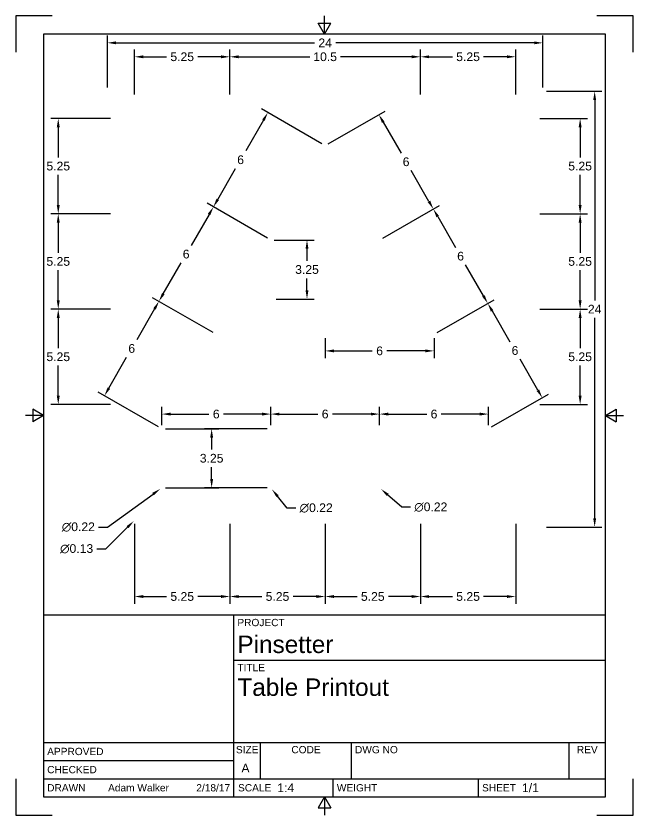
# Paper-space layout 'Sheet1' of a CAD drawing. Header units: inches. Extents: x 0 to 8.5, y 0 to 11.
import ezdxf
from ezdxf.enums import TextEntityAlignment as Align

# ---------------------------------------------------------------- set-up
doc = ezdxf.new("R2010")
doc.units = ezdxf.units.IN
doc.header["$MEASUREMENT"] = 0
doc.layers.add('Border', color=7, linetype='Continuous')
doc.layers.add('Titleblock', color=7, linetype='Continuous')
doc.layers.add('Dimensions', color=7, linetype='Continuous', lineweight=25)
doc.styles.add('FusionTitle', font='Arial Unicode.ttf')
doc.styles.get("Standard").update_dxf_attribs({"font": 'Arial.ttf'})
doc.dimstyles.get("Standard").update_dxf_attribs({"dimtxt": 0.12, "dimasz": 0.12, "dimexe": 0.1, "dimexo": 0.05, "dimgap": 0.06, "dimtad": 0, "dimtih": 1, "dimtoh": 1, "dimdsep": 46, "dimtxsty": 'Standard', "dimcen": 0, "dimclrd": 256, "dimclre": 256, "dimclrt": 256, "dimazin": 3, "dimtp": 0.01, "dimtm": 0.01000000001, "dimtfac": 1, "dimtofl": 0, "dimtmove": 0, "dimatfit": 3, "dimfxl": 1, "dimtolj": 1, "dimarcsym": 1})

# ---------------------------------------------------------------- blocks, each defined once
blk = doc.blocks.new('ANSI_A(V)_SHEET')
at = {"layer": 'Border'}
for p, q in [((0.5, 11), (0, 11)), ((0, 11), (0, 10.5)), ((4.25, 10.75), (4.25, 11)), ((8.5, 11), (8, 11)), ((8.5, 10.5), (8.5, 11)), ((4.163397459621557, 10.9), (4.336602540378443, 10.9)), ((4.25, 10.75), (4.163397459621557, 10.9)), ((4.25, 10.75), (4.336602540378443, 10.9)), ((8.120000000000001, 10.75), (0.3800000000000026, 10.75)), ((0.3800000000000026, 10.75), (0.379999999999999, 0.25)), ((8.120000000000001, 0.25), (8.120000000000001, 10.75)), ((0.3800000000000026, 5.5), (0.1300000000000026, 5.5)), ((0.2300000000000004, 5.586602540378443), (0.2300000000000004, 5.413397459621557)), ((0.3800000000000026, 5.5), (0.2300000000000004, 5.586602540378443)), ((0.3800000000000026, 5.5), (0.2300000000000004, 5.413397459621557)), ((8.119999999999997, 5.5), (8.27, 5.586602540378443)), ((8.119999999999997, 5.5), (8.369999999999997, 5.5)), ((8.119999999999997, 5.5), (8.27, 5.413397459621557)), ((8.27, 5.586602540378443), (8.27, 5.413397459621557)), ((0, 0.5), (0, 0)), ((8.5, 0), (8.5, 0.5)), ((0.379999999999999, 0.25), (8.120000000000001, 0.25)), ((4.249999999999996, 0.25), (4.163397459621553, 0.09999999999999432)), ((4.249999999999996, 0.25), (4.249999999999996, 0)), ((4.249999999999996, 0.25), (4.33660254037844, 0.09999999999999432)), ((0, 0), (0.5, 0)), ((4.163397459621553, 0.09999999999999432), (4.33660254037844, 0.09999999999999432)), ((8, 0), (8.5, 0))]:
    blk.add_line(p, q, dxfattribs=at)
blk = doc.blocks.new('ANSI_TITLEBLOCK')
at = {"layer": 'Titleblock'}
for p, q in [((0, 2.5), (-7.740000000000002, 2.5)), ((-7.740000000000002, 2.5), (-7.740000000000002, 0)), ((-5.120000000000001, 0), (-5.120000000000001, 2.5)), ((0, 0), (0, 2.5)), ((-5.120000000000001, 1.88), (0, 1.88)), ((-7.740000000000002, 0.7500000000000001), (0, 0.7500000000000001)), ((-4.750000000000002, 0.25), (-4.75, 0.7500000000000001)), ((-3.5, 0.25), (-3.499999999999998, 0.7500000000000001)), ((-0.5, 0.25), (-0.4999999999999991, 0.7499999999999999)), ((-7.740000000000002, 0.5), (-5.120000000000001, 0.5)), ((-7.740000000000002, 0.25), (0, 0.25)), ((-3.75, 0), (-3.75, 0.25)), ((-1.750000000000001, 0), (-1.750000000000001, 0.25)), ((-7.740000000000002, 0), (0, 0))]:
    blk.add_line(p, q, dxfattribs=at)
at = {"layer": 'Titleblock', "style": 'FusionTitle'}
for s, p in [('PROJECT', (-5.07, 2.45)), ('TITLE', (-5.07, 1.83)), ('DWG NO', (-3.449999999999998, 0.7000000000000002))]:
    blk.add_text(s, height=0.1, dxfattribs=at).set_placement(p, align=Align.TOP_LEFT)
for s, p in [('APPROVED', (-7.690000000000001, 0.625)), ('CHECKED', (-7.690000000000001, 0.375)), ('DRAWN', (-7.690000000000001, 0.125)), ('SCALE', (-5.060956188370747, 0.125)), ('WEIGHT', (-3.699999999999999, 0.125)), ('SHEET', (-1.7, 0.125))]:
    blk.add_text(s, height=0.1, dxfattribs=at).set_placement(p, align=Align.MIDDLE_LEFT)
for s, p in [('SIZE', (-4.935, 0.7000000000000011)), ('CODE', (-4.125, 0.7000000000000002)), ('REV', (-0.25, 0.7000000000000002))]:
    blk.add_text(s, height=0.1, dxfattribs=at).set_placement(p, align=Align.TOP_CENTER)
blk.add_attdef('PROJECT', (-5.07, 1.98), '', height=0.24, dxfattribs=at)
for tag, height, p in [('TITLE_1', 0.24, (-5.07, 1.63)), ('TITLE_2', 0.24, (-5.07, 1.29)), ('TITLE_3', 0.12, (-5.07, 0.9499999999999996))]:
    blk.add_attdef(tag, text='', height=height, dxfattribs=at).set_placement(p, align=Align.TOP_LEFT)
for tag, height, p in [('APPROVED_BY', 0.1, (-6.851207210059467, 0.625)), ('CHECKED_BY', 0.1, (-6.851207210059467, 0.375)), ('DRAWN_BY', 0.1, (-6.851207210059467, 0.125)), ('SCALE', 0.12, (-4.520000000000001, 0.125)), ('WEIGHT', 0.12, (-3.100000000000001, 0.125)), ('SHEET', 0.12, (-1.150000000000001, 0.125))]:
    blk.add_attdef(tag, text='', height=height, dxfattribs=at).set_placement(p, align=Align.MIDDLE_LEFT)
for tag, p in [('APPROVED_DATE', (-5.170000000000001, 0.625)), ('CHECKED_DATE', (-5.170000000000001, 0.375)), ('DRAWN_DATE', (-5.170000000000001, 0.125))]:
    blk.add_attdef(tag, text='', height=0.1, dxfattribs=at).set_placement(p, align=Align.MIDDLE_RIGHT)
for tag, p in [('SIZE', (-4.935000000000002, 0.3)), ('CODE', (-4.125, 0.3)), ('REV', (-0.25, 0.3))]:
    blk.add_attdef(tag, text='', height=0.12, dxfattribs=at).set_placement(p, align=Align.BOTTOM_CENTER)
blk.add_attdef('DWG_NO', text='', height=0.12, dxfattribs=at).set_placement((-3.449999999999999, 0.3), align=Align.BOTTOM_LEFT)
blk = doc.blocks.new('*D16')
at = {"layer": 'Defpoints', "color": 0, "transparency": 16777216}
for p in [(1.258805869638918, 10.63), (1.258805869638918, 9.964214382540831), (7.258805790791829, 9.964214382540831)]:
    blk.add_point(p, dxfattribs=at)
at = {"layer": 'Dimensions', "lineweight": -2, "transparency": 16777216}
for p, q in [((1.258805869638918, 10.01421438254083), (1.258805869638918, 10.73)), ((7.258805790791829, 10.01421438254083), (7.258805790791829, 10.73)), ((1.378805869638918, 10.63), (4.11122056418536, 10.63)), ((7.138805790791829, 10.63), (4.406391096245387, 10.63))]:
    blk.add_line(p, q, dxfattribs=at)
at = {"layer": 'Dimensions', "transparency": 16777216}
for points in [[(1.378805869638918, 10.65), (1.378805869638918, 10.61), (1.258805869638918, 10.63)], [(7.138805790791829, 10.65), (7.138805790791829, 10.61), (7.258805790791829, 10.63)]]:
    blk.add_solid(points, dxfattribs=at)
at = {"layer": 'Dimensions', "transparency": 16777216, "insert": (4.258805830215374, 10.63), "char_height": 0.12, "attachment_point": 5}
blk.add_mtext('\\A1;24', dxfattribs=at)
blk = doc.blocks.new('*D17')
at = {"layer": 'Defpoints', "color": 0, "transparency": 16777216}
for p in [(7.258805790791829, 9.964214382540831), (7.971593485979454, 9.964214382540831), (7.258805790791826, 3.964214472651747)]:
    blk.add_point(p, dxfattribs=at)
at = {"layer": 'Dimensions', "lineweight": -2, "transparency": 16777216}
for p, q in [((7.308805790791829, 9.964214382540831), (8.071593485979454, 9.964214382540831)), ((7.971593485979454, 9.844214382540832), (7.971593485979454, 7.084214427596289)), ((7.971593485979453, 4.084214472651747), (7.971593485979454, 6.844214427596289)), ((7.308805790791826, 3.964214472651747), (8.071593485979452, 3.964214472651747))]:
    blk.add_line(p, q, dxfattribs=at)
at = {"layer": 'Dimensions', "transparency": 16777216}
for points in [[(7.951593485979455, 9.844214382540832), (7.991593485979454, 9.844214382540832), (7.971593485979454, 9.964214382540831)], [(7.951593485979454, 4.084214472651747), (7.991593485979453, 4.084214472651747), (7.971593485979453, 3.964214472651747)]]:
    blk.add_solid(points, dxfattribs=at)
at = {"layer": 'Dimensions', "transparency": 16777216, "insert": (7.971593485979453, 6.96421442759629), "char_height": 0.12, "attachment_point": 5}
blk.add_mtext('\\A1;24', dxfattribs=at)
blk = doc.blocks.new('*D18')
at = {"layer": 'Defpoints', "color": 0, "transparency": 16777216}
for p in [(7.165055790791828, 6.96421439380434), (7.771394155045797, 6.96421439380434), (7.165055790791827, 5.65171439380434)]:
    blk.add_point(p, dxfattribs=at)
at = {"layer": 'Dimensions', "lineweight": -2, "transparency": 16777216}
for p, q in [((7.215055790791828, 6.96421439380434), (7.871394155045797, 6.96421439380434)), ((7.771394155045797, 6.84421439380434), (7.771394155045797, 6.428782947692471)), ((7.771394155045797, 5.77171439380434), (7.771394155045797, 6.18714583991621)), ((7.215055790791827, 5.65171439380434), (7.871394155045796, 5.65171439380434))]:
    blk.add_line(p, q, dxfattribs=at)
at = {"layer": 'Dimensions', "transparency": 16777216}
for points in [[(7.751394155045798, 6.84421439380434), (7.791394155045797, 6.84421439380434), (7.771394155045797, 6.96421439380434)], [(7.751394155045797, 5.77171439380434), (7.791394155045796, 5.77171439380434), (7.771394155045797, 5.65171439380434)]]:
    blk.add_solid(points, dxfattribs=at)
at = {"layer": 'Dimensions', "transparency": 16777216, "insert": (7.771394155045796, 6.307964393804341), "char_height": 0.12, "attachment_point": 5}
blk.add_mtext('\\A1;5.25', dxfattribs=at)
blk = doc.blocks.new('*D19')
at = {"layer": 'Defpoints', "color": 0, "transparency": 16777216}
for p in [(7.165055790791827, 8.27671439380434), (7.165055790791828, 6.96421439380434), (7.771394155045797, 6.96421439380434)]:
    blk.add_point(p, dxfattribs=at)
at = {"layer": 'Dimensions', "lineweight": -2, "transparency": 16777216}
for p, q in [((7.215055790791827, 8.27671439380434), (7.871394155045797, 8.27671439380434)), ((7.771394155045797, 8.156714393804341), (7.771394155045797, 7.741282947692471)), ((7.771394155045797, 7.08421439380434), (7.771394155045797, 7.49964583991621)), ((7.215055790791828, 6.96421439380434), (7.871394155045797, 6.96421439380434))]:
    blk.add_line(p, q, dxfattribs=at)
at = {"layer": 'Dimensions', "transparency": 16777216}
for points in [[(7.751394155045798, 8.156714393804341), (7.791394155045797, 8.156714393804341), (7.771394155045797, 8.27671439380434)], [(7.751394155045798, 7.08421439380434), (7.791394155045797, 7.08421439380434), (7.771394155045797, 6.96421439380434)]]:
    blk.add_solid(points, dxfattribs=at)
at = {"layer": 'Dimensions', "transparency": 16777216, "insert": (7.771394155045797, 7.620464393804341), "char_height": 0.12, "attachment_point": 5}
blk.add_mtext('\\A1;5.25', dxfattribs=at)
blk = doc.blocks.new('*D20')
at = {"layer": 'Defpoints', "color": 0, "transparency": 16777216}
for p in [(7.165055790791828, 9.58921439380434), (7.165055790791827, 8.27671439380434), (7.771394155045797, 8.27671439380434)]:
    blk.add_point(p, dxfattribs=at)
at = {"layer": 'Dimensions', "lineweight": -2, "transparency": 16777216}
for p, q in [((7.215055790791828, 9.58921439380434), (7.871394155045797, 9.58921439380434)), ((7.771394155045797, 9.469214393804341), (7.771394155045797, 9.053782947692472)), ((7.771394155045797, 8.39671439380434), (7.771394155045797, 8.812145839916209)), ((7.215055790791827, 8.27671439380434), (7.871394155045797, 8.27671439380434))]:
    blk.add_line(p, q, dxfattribs=at)
at = {"layer": 'Dimensions', "transparency": 16777216}
for points in [[(7.751394155045798, 9.469214393804341), (7.791394155045797, 9.469214393804341), (7.771394155045797, 9.58921439380434)], [(7.751394155045798, 8.39671439380434), (7.791394155045797, 8.39671439380434), (7.771394155045797, 8.27671439380434)]]:
    blk.add_solid(points, dxfattribs=at)
at = {"layer": 'Dimensions', "transparency": 16777216, "insert": (7.771394155045797, 8.932964393804342), "char_height": 0.12, "attachment_point": 5}
blk.add_mtext('\\A1;5.25', dxfattribs=at)
blk = doc.blocks.new('*D21')
at = {"layer": 'Defpoints', "color": 0, "transparency": 16777216}
for p in [(0.5824180272414665, 6.96421439380434), (1.352555790791829, 6.96421439380434), (1.352555790791828, 5.65171439380434)]:
    blk.add_point(p, dxfattribs=at)
at = {"layer": 'Dimensions', "lineweight": -2, "transparency": 16777216}
for p, q in [((1.302555790791829, 6.96421439380434), (0.4824180272414665, 6.96421439380434)), ((0.5824180272414665, 6.84421439380434), (0.5824180272414664, 6.428782947692471)), ((0.5824180272414663, 5.77171439380434), (0.5824180272414663, 6.18714583991621)), ((1.302555790791828, 5.65171439380434), (0.4824180272414663, 5.65171439380434))]:
    blk.add_line(p, q, dxfattribs=at)
at = {"layer": 'Dimensions', "transparency": 16777216}
for points in [[(0.5624180272414665, 6.84421439380434), (0.6024180272414665, 6.84421439380434), (0.5824180272414665, 6.96421439380434)], [(0.5624180272414663, 5.77171439380434), (0.6024180272414663, 5.77171439380434), (0.5824180272414662, 5.65171439380434)]]:
    blk.add_solid(points, dxfattribs=at)
at = {"layer": 'Dimensions', "transparency": 16777216, "insert": (0.5824180272414653, 6.30796439380434), "char_height": 0.12, "attachment_point": 5}
blk.add_mtext('\\A1;5.25', dxfattribs=at)
blk = doc.blocks.new('*D22')
at = {"layer": 'Defpoints', "color": 0, "transparency": 16777216}
for p in [(0.5824180272414669, 8.27671439380434), (1.352555790791828, 8.27671439380434), (1.352555790791829, 6.96421439380434)]:
    blk.add_point(p, dxfattribs=at)
at = {"layer": 'Dimensions', "lineweight": -2, "transparency": 16777216}
for p, q in [((1.302555790791828, 8.27671439380434), (0.4824180272414668, 8.27671439380434)), ((0.5824180272414667, 8.156714393804341), (0.5824180272414666, 7.741282947692471)), ((0.5824180272414665, 7.08421439380434), (0.5824180272414666, 7.49964583991621)), ((1.302555790791829, 6.96421439380434), (0.4824180272414665, 6.96421439380434))]:
    blk.add_line(p, q, dxfattribs=at)
at = {"layer": 'Dimensions', "transparency": 16777216}
for points in [[(0.5624180272414667, 8.156714393804341), (0.6024180272414668, 8.156714393804341), (0.5824180272414669, 8.27671439380434)], [(0.5624180272414665, 7.08421439380434), (0.6024180272414665, 7.08421439380434), (0.5824180272414665, 6.96421439380434)]]:
    blk.add_solid(points, dxfattribs=at)
at = {"layer": 'Dimensions', "transparency": 16777216, "insert": (0.5824180272414654, 7.62046439380434), "char_height": 0.12, "attachment_point": 5}
blk.add_mtext('\\A1;5.25', dxfattribs=at)
blk = doc.blocks.new('*D23')
at = {"layer": 'Defpoints', "color": 0, "transparency": 16777216}
for p in [(1.352555790791829, 9.58921439380434), (0.5824180272414669, 8.27671439380434), (1.352555790791828, 8.27671439380434)]:
    blk.add_point(p, dxfattribs=at)
at = {"layer": 'Dimensions', "lineweight": -2, "transparency": 16777216}
for p, q in [((1.302555790791829, 9.58921439380434), (0.4824180272414671, 9.58921439380434)), ((0.5824180272414671, 9.469214393804341), (0.582418027241467, 9.053782947692472)), ((0.5824180272414669, 8.39671439380434), (0.582418027241467, 8.812145839916209)), ((1.302555790791828, 8.27671439380434), (0.4824180272414668, 8.27671439380434))]:
    blk.add_line(p, q, dxfattribs=at)
at = {"layer": 'Dimensions', "transparency": 16777216}
for points in [[(0.5624180272414671, 9.469214393804341), (0.6024180272414671, 9.469214393804341), (0.5824180272414671, 9.58921439380434)], [(0.5624180272414668, 8.39671439380434), (0.6024180272414669, 8.39671439380434), (0.5824180272414669, 8.27671439380434)]]:
    blk.add_solid(points, dxfattribs=at)
at = {"layer": 'Dimensions', "transparency": 16777216, "insert": (0.5824180272414655, 8.93296439380434), "char_height": 0.12, "attachment_point": 5}
blk.add_mtext('\\A1;5.25', dxfattribs=at)
blk = doc.blocks.new('*D24')
at = {"layer": 'Defpoints', "color": 0, "transparency": 16777216}
for p in [(2.946305869638919, 10.43815090850755), (1.633805869638919, 9.87046447265162), (2.946305869638919, 9.87046447265162)]:
    blk.add_point(p, dxfattribs=at)
at = {"layer": 'Dimensions', "lineweight": -2, "transparency": 16777216}
for p, q in [((1.633805869638919, 9.92046447265162), (1.633805869638919, 10.53815090850755)), ((2.946305869638919, 9.92046447265162), (2.946305869638919, 10.53815090850755)), ((1.753805869638919, 10.43815090850755), (2.075349184782166, 10.43815090850755)), ((2.826305869638919, 10.43815090850755), (2.504762554495672, 10.43815090850755))]:
    blk.add_line(p, q, dxfattribs=at)
at = {"layer": 'Dimensions', "transparency": 16777216}
for points in [[(1.753805869638919, 10.45815090850755), (1.753805869638919, 10.41815090850755), (1.633805869638919, 10.43815090850755)], [(2.826305869638919, 10.45815090850755), (2.826305869638919, 10.41815090850755), (2.946305869638919, 10.43815090850755)]]:
    blk.add_solid(points, dxfattribs=at)
at = {"layer": 'Dimensions', "transparency": 16777216, "insert": (2.290055869638919, 10.43815090850755), "char_height": 0.12, "attachment_point": 5}
blk.add_mtext('\\A1;5.25', dxfattribs=at)
blk = doc.blocks.new('*D25')
at = {"layer": 'Defpoints', "color": 0, "transparency": 16777216}
for p in [(2.946305869638919, 10.43815090850755), (2.946305869638919, 9.87046447265162), (5.571305869638918, 9.87046447265162)]:
    blk.add_point(p, dxfattribs=at)
at = {"layer": 'Dimensions', "lineweight": -2, "transparency": 16777216}
for p, q in [((2.946305869638919, 9.92046447265162), (2.946305869638919, 10.53815090850755)), ((5.571305869638918, 9.92046447265162), (5.571305869638918, 10.53815090850755)), ((3.066305869638919, 10.43815090850755), (4.049010508110951, 10.43815090850755)), ((5.451305869638918, 10.43815090850755), (4.468601231166885, 10.43815090850755))]:
    blk.add_line(p, q, dxfattribs=at)
at = {"layer": 'Dimensions', "transparency": 16777216}
for points in [[(3.066305869638919, 10.45815090850755), (3.066305869638919, 10.41815090850755), (2.946305869638919, 10.43815090850755)], [(5.451305869638918, 10.45815090850755), (5.451305869638918, 10.41815090850755), (5.571305869638918, 10.43815090850755)]]:
    blk.add_solid(points, dxfattribs=at)
at = {"layer": 'Dimensions', "transparency": 16777216, "insert": (4.258805869638918, 10.43815090850755), "char_height": 0.12, "attachment_point": 5}
blk.add_mtext('\\A1;10.5', dxfattribs=at)
blk = doc.blocks.new('*D26')
at = {"layer": 'Defpoints', "color": 0, "transparency": 16777216}
for p in [(5.571305869638918, 10.43815090850755), (5.571305869638918, 9.87046447265162), (6.883805790791829, 9.87046447265162)]:
    blk.add_point(p, dxfattribs=at)
at = {"layer": 'Dimensions', "lineweight": -2, "transparency": 16777216}
for p, q in [((5.571305869638918, 9.92046447265162), (5.571305869638918, 10.53815090850755)), ((6.883805790791829, 9.92046447265162), (6.883805790791829, 10.53815090850755)), ((5.691305869638918, 10.43815090850755), (6.01284914535862, 10.43815090850755)), ((6.763805790791829, 10.43815090850755), (6.442262515072127, 10.43815090850755))]:
    blk.add_line(p, q, dxfattribs=at)
at = {"layer": 'Dimensions', "transparency": 16777216}
for points in [[(5.691305869638918, 10.45815090850755), (5.691305869638918, 10.41815090850755), (5.571305869638918, 10.43815090850755)], [(6.763805790791829, 10.45815090850755), (6.763805790791829, 10.41815090850755), (6.883805790791829, 10.43815090850755)]]:
    blk.add_solid(points, dxfattribs=at)
at = {"layer": 'Dimensions', "transparency": 16777216, "insert": (6.227555830215374, 10.43815090850755), "char_height": 0.12, "attachment_point": 5}
blk.add_mtext('\\A1;5.25', dxfattribs=at)
blk = doc.blocks.new('*D27')
at = {"layer": 'Defpoints', "color": 0, "transparency": 16777216}
for p in [(4.258805869638917, 9.214214382540701), (5.749164967964727, 8.342622801578948), (5.008805869638916, 7.915176276863675)]:
    blk.add_point(p, dxfattribs=at)
at = {"layer": 'Dimensions', "lineweight": -2, "transparency": 16777216}
for p, q in [((4.302107139828142, 9.239214382540696), (5.08576750834318, 9.691660907255965)), ((5.059164967964716, 9.537737858801837), (5.304410343354334, 9.112960408305593)), ((5.689164967964741, 8.44654585003309), (5.443919592575122, 8.871323300529331)), ((5.052107139828143, 7.94017627686367), (5.835767508343178, 8.392622801578938))]:
    blk.add_line(p, q, dxfattribs=at)
at = {"layer": 'Dimensions', "transparency": 16777216}
for points in [[(5.076485476040406, 9.547737858801835), (5.041844459889028, 9.527737858801839), (4.999164967964729, 9.641660907255975)], [(5.706485476040431, 8.456545850033086), (5.671844459889051, 8.436545850033092), (5.749164967964727, 8.342622801578948)]]:
    blk.add_solid(points, dxfattribs=at)
at = {"layer": 'Dimensions', "transparency": 16777216, "insert": (5.374164967964727, 8.992141854417463), "char_height": 0.12, "attachment_point": 5}
blk.add_mtext('\\A1;6', dxfattribs=at)
blk = doc.blocks.new('*D28')
at = {"layer": 'Defpoints', "color": 0, "transparency": 16777216}
for p in [(5.749164967964662, 8.342622801579061), (5.008805869638916, 7.915176276863676), (5.758805869638915, 6.616138171187103)]:
    blk.add_point(p, dxfattribs=at)
at = {"layer": 'Dimensions', "lineweight": -2, "transparency": 16777216}
for p, q in [((5.052107139828139, 7.940176276863677), (5.835767508343104, 8.392622801579062)), ((5.809164967964665, 8.23869975312493), (6.054410343354244, 7.813922302628905)), ((6.439164967964658, 7.147507744356618), (6.19391959257508, 7.572285194852642)), ((5.802107139828138, 6.641138171187103), (6.585767508343103, 7.093584695902489))]:
    blk.add_line(p, q, dxfattribs=at)
at = {"layer": 'Dimensions', "transparency": 16777216}
for points in [[(5.826485476040353, 8.24869975312493), (5.791844459888976, 8.22869975312493), (5.749164967964662, 8.342622801579061)], [(6.456485476040346, 7.157507744356619), (6.42184445988897, 7.137507744356618), (6.499164967964661, 7.043584695902487)]]:
    blk.add_solid(points, dxfattribs=at)
at = {"layer": 'Dimensions', "transparency": 16777216, "insert": (6.12416496796466, 7.693103748740775), "char_height": 0.12, "attachment_point": 5}
blk.add_mtext('\\A1;6', dxfattribs=at)
blk = doc.blocks.new('*D29')
at = {"layer": 'Defpoints', "color": 0, "transparency": 16777216}
for p in [(6.499164967964661, 7.043584695902487), (5.758805869638915, 6.616138171187103), (6.508805869638916, 5.31710006551053)]:
    blk.add_point(p, dxfattribs=at)
at = {"layer": 'Dimensions', "lineweight": -2, "transparency": 16777216}
for p, q in [((5.802107139828138, 6.641138171187103), (6.585767508343103, 7.093584695902489)), ((6.559164967964664, 6.939661647448356), (6.804410343354243, 6.514884196952331)), ((7.189164967964657, 5.848469638680045), (6.943919592575079, 6.27324708917607)), ((6.552107139828138, 5.342100065510532), (7.335767508343102, 5.794546590225917))]:
    blk.add_line(p, q, dxfattribs=at)
at = {"layer": 'Dimensions', "transparency": 16777216}
for points in [[(6.576485476040352, 6.949661647448357), (6.541844459888975, 6.929661647448357), (6.499164967964661, 7.043584695902487)], [(7.206485476040345, 5.858469638680046), (7.171844459888968, 5.838469638680046), (7.24916496796466, 5.744546590225914)]]:
    blk.add_solid(points, dxfattribs=at)
at = {"layer": 'Dimensions', "transparency": 16777216, "insert": (6.874164967964659, 6.394065643064202), "char_height": 0.12, "attachment_point": 5}
blk.add_mtext('\\A1;6', dxfattribs=at)
blk = doc.blocks.new('*D30')
at = {"layer": 'Defpoints', "color": 0, "transparency": 16777216}
for p in [(4.258805869638918, 9.214214382540701), (2.71942233970357, 8.370927070365575), (3.508805869638918, 7.915176276863675)]:
    blk.add_point(p, dxfattribs=at)
at = {"layer": 'Dimensions', "lineweight": -2, "transparency": 16777216}
for p, q in [((4.215504599449693, 9.239214382540696), (3.382819799325119, 9.719965176042592)), ((3.409422339703583, 9.566042127588464), (3.164176964313963, 9.14126467709222)), ((2.779422339703557, 8.474850118819715), (3.024667715093177, 8.899627569315959)), ((3.465504599449693, 7.94017627686367), (2.632819799325119, 8.420927070365565))]:
    blk.add_line(p, q, dxfattribs=at)
at = {"layer": 'Dimensions', "transparency": 16777216}
for points in [[(3.392101831627893, 9.576042127588462), (3.426742847779273, 9.556042127588466), (3.46942233970357, 9.669965176042602)], [(2.762101831627867, 8.484850118819713), (2.796742847779247, 8.464850118819717), (2.71942233970357, 8.370927070365575)]]:
    blk.add_solid(points, dxfattribs=at)
at = {"layer": 'Dimensions', "transparency": 16777216, "insert": (3.09442233970357, 9.02044612320409), "char_height": 0.12, "attachment_point": 5}
blk.add_mtext('\\A1;6', dxfattribs=at)
blk = doc.blocks.new('*D31')
at = {"layer": 'Defpoints', "color": 0, "transparency": 16777216}
for p in [(3.508805869638918, 7.915176276863676), (1.96942233970364, 7.071888964689123), (2.758805869638917, 6.616138171187103)]:
    blk.add_point(p, dxfattribs=at)
at = {"layer": 'Dimensions', "lineweight": -2, "transparency": 16777216}
for p, q in [((3.465504599449697, 7.940176276863678), (2.632819799325198, 8.420927070365698)), ((2.659422339703638, 8.267004021911566), (2.414176964314059, 7.842226571415541)), ((2.029422339703643, 7.175812013143254), (2.274667715093222, 7.600589463639279)), ((2.715504599449696, 6.641138171187103), (1.882819799325197, 7.121888964689125))]:
    blk.add_line(p, q, dxfattribs=at)
at = {"layer": 'Dimensions', "transparency": 16777216}
for points in [[(2.64210183162795, 8.277004021911566), (2.676742847779327, 8.257004021911564), (2.719422339703641, 8.370927070365695)], [(2.012101831627954, 7.185812013143254), (2.046742847779331, 7.165812013143253), (1.96942233970364, 7.071888964689123)]]:
    blk.add_solid(points, dxfattribs=at)
at = {"layer": 'Dimensions', "transparency": 16777216, "insert": (2.344422339703642, 7.72140801752741), "char_height": 0.12, "attachment_point": 5}
blk.add_mtext('\\A1;6', dxfattribs=at)
blk = doc.blocks.new('*D32')
at = {"layer": 'Defpoints', "color": 0, "transparency": 16777216}
for p in [(2.758805869638918, 6.616138171187104), (1.219422339703639, 5.772850859012552), (2.008805869638917, 5.31710006551053)]:
    blk.add_point(p, dxfattribs=at)
at = {"layer": 'Dimensions', "lineweight": -2, "transparency": 16777216}
for p, q in [((2.715504599449697, 6.641138171187105), (1.882819799325198, 7.121888964689127)), ((1.909422339703638, 6.967965916234993), (1.664176964314059, 6.54318846573897)), ((1.279422339703642, 5.876773907466682), (1.524667715093222, 6.301551357962707)), ((1.965504599449695, 5.342100065510532), (1.132819799325196, 5.822850859012554))]:
    blk.add_line(p, q, dxfattribs=at)
at = {"layer": 'Dimensions', "transparency": 16777216}
for points in [[(1.892101831627949, 6.977965916234993), (1.926742847779326, 6.957965916234992), (1.969422339703641, 7.071888964689125)], [(1.262101831627953, 5.886773907466682), (1.29674284777933, 5.866773907466682), (1.219422339703639, 5.772850859012552)]]:
    blk.add_solid(points, dxfattribs=at)
at = {"layer": 'Dimensions', "transparency": 16777216, "insert": (1.594422339703641, 6.422369911850838), "char_height": 0.12, "attachment_point": 5}
blk.add_mtext('\\A1;6', dxfattribs=at)
blk = doc.blocks.new('*D33')
at = {"layer": 'Defpoints', "color": 0, "transparency": 16777216}
for p in [(3.508805847111177, 5.519503942476128), (2.008805869638917, 5.31710006551053), (3.508805847111177, 5.31710006551053)]:
    blk.add_point(p, dxfattribs=at)
at = {"layer": 'Dimensions', "lineweight": -2, "transparency": 16777216}
for p, q in [((2.008805869638917, 5.36710006551053), (2.008805869638917, 5.619503942476127)), ((3.508805847111177, 5.36710006551053), (3.508805847111177, 5.619503942476127)), ((2.128805869638917, 5.519503942476128), (2.658696717856629, 5.519503942476128)), ((3.388805847111177, 5.519503942476128), (2.858914998893464, 5.519503942476128))]:
    blk.add_line(p, q, dxfattribs=at)
at = {"layer": 'Dimensions', "transparency": 16777216}
for points in [[(2.128805869638917, 5.539503942476127), (2.128805869638917, 5.499503942476128), (2.008805869638917, 5.519503942476128)], [(3.388805847111177, 5.539503942476127), (3.388805847111177, 5.499503942476128), (3.508805847111177, 5.519503942476128)]]:
    blk.add_solid(points, dxfattribs=at)
at = {"layer": 'Dimensions', "transparency": 16777216, "insert": (2.758805858375047, 5.519503942476128), "char_height": 0.12, "attachment_point": 5}
blk.add_mtext('\\A1;6', dxfattribs=at)
blk = doc.blocks.new('*D34')
at = {"layer": 'Defpoints', "color": 0, "transparency": 16777216}
for p in [(5.008805824583437, 5.519503942476128), (3.508805847111177, 5.31710006551053), (5.008805824583437, 5.31710006551053)]:
    blk.add_point(p, dxfattribs=at)
at = {"layer": 'Dimensions', "lineweight": -2, "transparency": 16777216}
for p, q in [((3.508805847111177, 5.36710006551053), (3.508805847111177, 5.619503942476127)), ((5.008805824583437, 5.36710006551053), (5.008805824583437, 5.619503942476127)), ((3.628805847111177, 5.519503942476128), (4.15869669532889, 5.519503942476128)), ((4.888805824583437, 5.519503942476128), (4.358914976365724, 5.519503942476128))]:
    blk.add_line(p, q, dxfattribs=at)
at = {"layer": 'Dimensions', "transparency": 16777216}
for points in [[(3.628805847111177, 5.539503942476127), (3.628805847111177, 5.499503942476128), (3.508805847111177, 5.519503942476128)], [(4.888805824583437, 5.539503942476127), (4.888805824583437, 5.499503942476128), (5.008805824583437, 5.519503942476128)]]:
    blk.add_solid(points, dxfattribs=at)
at = {"layer": 'Dimensions', "transparency": 16777216, "insert": (4.258805835847307, 5.519503942476128), "char_height": 0.12, "attachment_point": 5}
blk.add_mtext('\\A1;6', dxfattribs=at)
blk = doc.blocks.new('*D35')
at = {"layer": 'Defpoints', "color": 0, "transparency": 16777216}
for p in [(5.008805824583437, 5.519503942476128), (5.008805824583437, 5.31710006551053), (6.508805869638916, 5.31710006551053)]:
    blk.add_point(p, dxfattribs=at)
at = {"layer": 'Dimensions', "lineweight": -2, "transparency": 16777216}
for p, q in [((5.008805824583437, 5.36710006551053), (5.008805824583437, 5.619503942476127)), ((6.508805869638916, 5.36710006551053), (6.508805869638916, 5.619503942476127)), ((5.128805824583437, 5.519503942476128), (5.658696706592759, 5.519503942476128)), ((6.388805869638916, 5.519503942476128), (5.858914987629594, 5.519503942476128))]:
    blk.add_line(p, q, dxfattribs=at)
at = {"layer": 'Dimensions', "transparency": 16777216}
for points in [[(5.128805824583437, 5.539503942476127), (5.128805824583437, 5.499503942476128), (5.008805824583437, 5.519503942476128)], [(6.388805869638916, 5.539503942476127), (6.388805869638916, 5.499503942476128), (6.508805869638916, 5.519503942476128)]]:
    blk.add_solid(points, dxfattribs=at)
at = {"layer": 'Dimensions', "transparency": 16777216, "insert": (5.758805847111176, 5.519503942476128), "char_height": 0.12, "attachment_point": 5}
blk.add_mtext('\\A1;6', dxfattribs=at)
blk = doc.blocks.new('*D36')
at = {"layer": 'Defpoints', "color": 0, "transparency": 16777216}
for p in [(4.258805869638917, 6.616138171187103), (5.758805869638916, 6.616138171187103), (5.758805869638916, 6.389208726248903)]:
    blk.add_point(p, dxfattribs=at)
at = {"layer": 'Dimensions', "lineweight": -2, "transparency": 16777216}
for p, q in [((4.258805869638917, 6.566138171187103), (4.258805869638917, 6.289208726248903)), ((5.758805869638916, 6.566138171187103), (5.758805869638916, 6.289208726248903)), ((4.378805869638917, 6.389208726248903), (4.908696729120499, 6.389208726248903)), ((5.638805869638916, 6.389208726248903), (5.108915010157333, 6.389208726248903))]:
    blk.add_line(p, q, dxfattribs=at)
at = {"layer": 'Dimensions', "transparency": 16777216}
for points in [[(4.378805869638917, 6.409208726248902), (4.378805869638917, 6.369208726248903), (4.258805869638917, 6.389208726248903)], [(5.638805869638916, 6.409208726248902), (5.638805869638916, 6.369208726248903), (5.758805869638916, 6.389208726248903)]]:
    blk.add_solid(points, dxfattribs=at)
at = {"layer": 'Dimensions', "transparency": 16777216, "insert": (5.008805869638916, 6.389208726248903), "char_height": 0.12, "attachment_point": 5}
blk.add_mtext('\\A1;6', dxfattribs=at)
blk = doc.blocks.new('*D38')
at = {"layer": 'Defpoints', "color": 0, "transparency": 16777216}
for p in [(4.258805869638916, 4.057964472651619), (5.571305869638916, 4.057964472651619), (4.258805869638916, 3.007779386171868)]:
    blk.add_point(p, dxfattribs=at)
at = {"layer": 'Dimensions', "lineweight": -2, "transparency": 16777216}
for p, q in [((4.258805869638916, 4.007964472651619), (4.258805869638916, 2.907779386171868)), ((5.571305869638916, 4.007964472651619), (5.571305869638916, 2.907779386171868)), ((4.378805869638916, 3.007779386171868), (4.700349184782163, 3.007779386171868)), ((5.451305869638916, 3.007779386171868), (5.129762554495669, 3.007779386171868))]:
    blk.add_line(p, q, dxfattribs=at)
at = {"layer": 'Dimensions', "transparency": 16777216}
for points in [[(4.378805869638916, 3.027779386171868), (4.378805869638916, 2.987779386171868), (4.258805869638916, 3.007779386171868)], [(5.451305869638916, 3.027779386171868), (5.451305869638916, 2.987779386171868), (5.571305869638916, 3.007779386171868)]]:
    blk.add_solid(points, dxfattribs=at)
at = {"layer": 'Dimensions', "transparency": 16777216, "insert": (4.915055869638916, 3.007779386171868), "char_height": 0.12, "attachment_point": 5}
blk.add_mtext('\\A1;5.25', dxfattribs=at)
blk = doc.blocks.new('*D39')
at = {"layer": 'Defpoints', "color": 0, "transparency": 16777216}
for p in [(2.946305869638916, 4.057964472651619), (4.258805869638916, 4.057964472651619), (2.946305869638916, 3.007779386171868)]:
    blk.add_point(p, dxfattribs=at)
at = {"layer": 'Dimensions', "lineweight": -2, "transparency": 16777216}
for p, q in [((2.946305869638916, 4.007964472651619), (2.946305869638916, 2.907779386171868)), ((4.258805869638916, 4.007964472651619), (4.258805869638916, 2.907779386171868)), ((3.066305869638916, 3.007779386171868), (3.387849184782163, 3.007779386171868)), ((4.138805869638916, 3.007779386171868), (3.817262554495669, 3.007779386171868))]:
    blk.add_line(p, q, dxfattribs=at)
at = {"layer": 'Dimensions', "transparency": 16777216}
for points in [[(3.066305869638916, 3.027779386171868), (3.066305869638916, 2.987779386171868), (2.946305869638916, 3.007779386171868)], [(4.138805869638916, 3.027779386171868), (4.138805869638916, 2.987779386171868), (4.258805869638916, 3.007779386171868)]]:
    blk.add_solid(points, dxfattribs=at)
at = {"layer": 'Dimensions', "transparency": 16777216, "insert": (3.602555869638916, 3.007779386171868), "char_height": 0.12, "attachment_point": 5}
blk.add_mtext('\\A1;5.25', dxfattribs=at)
blk = doc.blocks.new('*D40')
at = {"layer": 'Defpoints', "color": 0, "transparency": 16777216}
for p in [(1.633805869638916, 4.057964472651619), (2.946305869638916, 4.057964472651619), (1.633805869638916, 3.007779386171868)]:
    blk.add_point(p, dxfattribs=at)
at = {"layer": 'Dimensions', "lineweight": -2, "transparency": 16777216}
for p, q in [((1.633805869638916, 4.007964472651619), (1.633805869638916, 2.907779386171868)), ((2.946305869638916, 4.007964472651619), (2.946305869638916, 2.907779386171868)), ((1.753805869638916, 3.007779386171868), (2.075349184782163, 3.007779386171868)), ((2.826305869638916, 3.007779386171868), (2.504762554495669, 3.007779386171868))]:
    blk.add_line(p, q, dxfattribs=at)
at = {"layer": 'Dimensions', "transparency": 16777216}
for points in [[(1.753805869638916, 3.027779386171868), (1.753805869638916, 2.987779386171868), (1.633805869638916, 3.007779386171868)], [(2.826305869638916, 3.027779386171868), (2.826305869638916, 2.987779386171868), (2.946305869638916, 3.007779386171868)]]:
    blk.add_solid(points, dxfattribs=at)
at = {"layer": 'Dimensions', "transparency": 16777216, "insert": (2.290055869638916, 3.007779386171868), "char_height": 0.12, "attachment_point": 5}
blk.add_mtext('\\A1;5.25', dxfattribs=at)
blk = doc.blocks.new('*D41')
at = {"layer": 'Defpoints', "color": 0, "transparency": 16777216}
for p in [(5.571305869638916, 4.057964472651619), (6.883805790791826, 4.057964472651619), (6.883805790791826, 3.007779386171868)]:
    blk.add_point(p, dxfattribs=at)
at = {"layer": 'Dimensions', "lineweight": -2, "transparency": 16777216}
for p, q in [((5.571305869638916, 4.007964472651619), (5.571305869638916, 2.907779386171868)), ((6.883805790791826, 4.007964472651619), (6.883805790791826, 2.907779386171868)), ((5.691305869638916, 3.007779386171868), (6.012849145358618, 3.007779386171868)), ((6.763805790791826, 3.007779386171868), (6.442262515072124, 3.007779386171868))]:
    blk.add_line(p, q, dxfattribs=at)
at = {"layer": 'Dimensions', "transparency": 16777216}
for points in [[(5.691305869638916, 3.027779386171868), (5.691305869638916, 2.987779386171868), (5.571305869638916, 3.007779386171868)], [(6.763805790791826, 3.027779386171868), (6.763805790791826, 2.987779386171868), (6.883805790791826, 3.007779386171868)]]:
    blk.add_solid(points, dxfattribs=at)
at = {"layer": 'Dimensions', "transparency": 16777216, "insert": (6.227555830215371, 3.007779386171868), "char_height": 0.12, "attachment_point": 5}
blk.add_mtext('\\A1;5.25', dxfattribs=at)
blk = doc.blocks.new('*D42')
at = {"layer": 'Defpoints', "color": 0, "transparency": 16777216}
for p in [(2.030990852062954, 4.520584658683699), (1.986620887214878, 4.488615472337617)]:
    blk.add_point(p, dxfattribs=at)
at = {"layer": 'Dimensions', "lineweight": -2, "transparency": 16777216}
for p, q in [((1.258805869638903, 3.964214472651625), (1.889260507205385, 4.418465943441071)), ((1.138805869638895, 3.964214472651624), (1.258805869638903, 3.964214472651625))]:
    blk.add_line(p, q, dxfattribs=at)
at = {"layer": 'Dimensions', "transparency": 16777216}
blk.add_solid([(1.877568919055961, 4.434692673442653), (1.90095209535481, 4.402239213439489), (1.986620887214878, 4.488615472337617)], dxfattribs=at)
at = {"layer": 'Dimensions', "transparency": 16777216, "insert": (0.8594334276197955, 3.964214472651625), "char_height": 0.12, "attachment_point": 5}
blk.add_mtext('\\A1;∅0.22', dxfattribs=at)
blk = doc.blocks.new('*D43')
at = {"layer": 'Defpoints', "color": 0, "transparency": 16777216}
for p in [(1.622694937971439, 4.046978671703219), (1.644916801306394, 4.068950273600274)]:
    blk.add_point(p, dxfattribs=at)
at = {"layer": 'Dimensions', "lineweight": -2, "transparency": 16777216}
for p, q in [((1.235969048173245, 3.664608068219024), (1.537362982765215, 3.962607720418533)), ((1.115969048173229, 3.664608068219024), (1.235969048173245, 3.664608068219024))]:
    blk.add_line(p, q, dxfattribs=at)
at = {"layer": 'Dimensions', "transparency": 16777216}
blk.add_solid([(1.5233011575511, 3.976829712952904), (1.551424807979329, 3.948385727884162), (1.622694937971439, 4.046978671703219)], dxfattribs=at)
at = {"layer": 'Dimensions', "transparency": 16777216, "insert": (0.8357780522659986, 3.664608068219024), "char_height": 0.12, "attachment_point": 5}
blk.add_mtext('\\A1;∅0.13', dxfattribs=at)
blk = doc.blocks.new('*D44')
at = {"layer": 'Defpoints', "color": 0, "transparency": 16777216}
for p in [(2.008805869638917, 5.31710006551053), (2.008805869638915, 4.50460006551053), (2.69530418054476, 4.50460006551053)]:
    blk.add_point(p, dxfattribs=at)
at = {"layer": 'Dimensions', "lineweight": -2, "transparency": 16777216}
for p, q in [((2.058805869638916, 5.31710006551053), (2.79530418054476, 5.31710006551053)), ((2.69530418054476, 5.19710006551053), (2.69530418054476, 5.031668619398661)), ((2.69530418054476, 4.62460006551053), (2.69530418054476, 4.790031511622399)), ((2.058805869638915, 4.50460006551053), (2.79530418054476, 4.50460006551053))]:
    blk.add_line(p, q, dxfattribs=at)
at = {"layer": 'Dimensions', "transparency": 16777216}
for points in [[(2.67530418054476, 5.19710006551053), (2.71530418054476, 5.19710006551053), (2.69530418054476, 5.31710006551053)], [(2.67530418054476, 4.62460006551053), (2.71530418054476, 4.62460006551053), (2.69530418054476, 4.50460006551053)]]:
    blk.add_solid(points, dxfattribs=at)
at = {"layer": 'Dimensions', "transparency": 16777216, "insert": (2.695304180544759, 4.910850065510531), "char_height": 0.12, "attachment_point": 5}
blk.add_mtext('\\A1;3.25', dxfattribs=at)
blk = doc.blocks.new('*D45')
at = {"layer": 'Defpoints', "color": 0, "transparency": 16777216}
for p in [(3.508805847111177, 5.31710006551053), (2.69530418054476, 4.50460006551053), (3.508805869638915, 4.50460006551053)]:
    blk.add_point(p, dxfattribs=at)
at = {"layer": 'Dimensions', "lineweight": -2, "transparency": 16777216}
for p, q in [((3.458805847111177, 5.31710006551053), (2.59530418054476, 5.31710006551053)), ((2.69530418054476, 5.19710006551053), (2.69530418054476, 5.031668619398661)), ((2.69530418054476, 4.62460006551053), (2.69530418054476, 4.790031511622399)), ((3.458805869638915, 4.50460006551053), (2.59530418054476, 4.50460006551053))]:
    blk.add_line(p, q, dxfattribs=at)
at = {"layer": 'Dimensions', "transparency": 16777216}
for points in [[(2.67530418054476, 5.19710006551053), (2.71530418054476, 5.19710006551053), (2.69530418054476, 5.31710006551053)], [(2.67530418054476, 4.62460006551053), (2.71530418054476, 4.62460006551053), (2.69530418054476, 4.50460006551053)]]:
    blk.add_solid(points, dxfattribs=at)
at = {"layer": 'Dimensions', "transparency": 16777216, "insert": (2.695304180544759, 4.910850065510531), "char_height": 0.12, "attachment_point": 5}
blk.add_mtext('\\A1;3.25', dxfattribs=at)
blk = doc.blocks.new('*D46')
at = {"layer": 'Defpoints', "color": 0, "transparency": 16777216}
for p in [(3.491509400632434, 4.525778186861956), (3.526102338645398, 4.48342194415936)]:
    blk.add_point(p, dxfattribs=at)
at = {"layer": 'Dimensions', "lineweight": -2, "transparency": 16777216}
for p, q in [((3.73597760075891, 4.226446733322417), (3.602009128342417, 4.390480245886236)), ((3.85597760075891, 4.226446733322417), (3.73597760075891, 4.226446733322417))]:
    blk.add_line(p, q, dxfattribs=at)
at = {"layer": 'Dimensions', "transparency": 16777216}
blk.add_solid([(3.617499411387938, 4.403131377502405), (3.586518845296897, 4.377829114270066), (3.526102338645398, 4.48342194415936)], dxfattribs=at)
at = {"layer": 'Dimensions', "transparency": 16777216, "insert": (4.135350042778011, 4.226446733322417), "char_height": 0.12, "attachment_point": 5}
blk.add_mtext('\\A1;∅0.22', dxfattribs=at)
blk = doc.blocks.new('*D47')
at = {"layer": 'Defpoints', "color": 0, "transparency": 16777216}
for p in [(4.988172263744318, 4.522542611925504), (5.029439475533515, 4.486657519095813)]:
    blk.add_point(p, dxfattribs=at)
at = {"layer": 'Dimensions', "lineweight": -2, "transparency": 16777216}
for p, q in [((5.314930311618193, 4.238400738209864), (5.119991528830953, 4.407915372543805)), ((5.434930311618194, 4.238400738209863), (5.314930311618193, 4.238400738209864))]:
    blk.add_line(p, q, dxfattribs=at)
at = {"layer": 'Dimensions', "transparency": 16777216}
blk.add_solid([(5.133115219922954, 4.423007381426711), (5.106867837738951, 4.392823363660899), (5.029439475533515, 4.486657519095813)], dxfattribs=at)
at = {"layer": 'Dimensions', "transparency": 16777216, "insert": (5.714302753637294, 4.238400738209864), "char_height": 0.12, "attachment_point": 5}
blk.add_mtext('\\A1;∅0.22', dxfattribs=at)
blk = doc.blocks.new('*D48')
at = {"layer": 'Defpoints', "color": 0, "transparency": 16777216}
for p in [(3.508805869638918, 7.915176276863676), (4.008805869638919, 7.915176276863676), (3.536149619638917, 7.102676276863676)]:
    blk.add_point(p, dxfattribs=at)
at = {"layer": 'Dimensions', "lineweight": -2, "transparency": 16777216}
for p, q in [((3.558805869638918, 7.915176276863676), (4.108805869638918, 7.915176276863676)), ((4.008805869638919, 7.795176276863676), (4.008805869638919, 7.629744830751807)), ((4.008805869638919, 7.222676276863676), (4.008805869638919, 7.388107722975545)), ((3.586149619638917, 7.102676276863676), (4.108805869638918, 7.102676276863676))]:
    blk.add_line(p, q, dxfattribs=at)
at = {"layer": 'Dimensions', "transparency": 16777216}
for points in [[(3.988805869638919, 7.795176276863676), (4.028805869638918, 7.795176276863676), (4.008805869638919, 7.915176276863676)], [(3.988805869638919, 7.222676276863676), (4.028805869638918, 7.222676276863676), (4.008805869638919, 7.102676276863676)]]:
    blk.add_solid(points, dxfattribs=at)
at = {"layer": 'Dimensions', "transparency": 16777216, "insert": (4.008805869638918, 7.508926276863677), "char_height": 0.12, "attachment_point": 5}
blk.add_mtext('\\A1;3.25', dxfattribs=at)

psp = doc.layouts.new('Sheet1')

# ---------------------------------------------------------------- block references
at = {"layer": 'Border'}
psp.add_blockref('ANSI_A(V)_SHEET', (0, 0), dxfattribs=at)
at = {"layer": 'Titleblock'}
psp.add_blockref('ANSI_TITLEBLOCK', (8.12, 0.25), dxfattribs=at).add_auto_attribs({'SHEET': '1/1', 'SCALE': '1:4', 'DRAWN_DATE': '2/18/17', 'DRAWN_BY': 'Adam Walker', 'SIZE': 'A ', 'PROJECT': 'Pinsetter', 'TITLE_1': 'Table Printout'})

# ---------------------------------------------------------------- dimensions: what is measured, and where the dimension line sits
at = {"layer": 'Dimensions'}
dim = psp.add_linear_dim(base=(1.258805869638918, 10.63), p1=(7.258805790791829, 9.964214382540831), p2=(1.258805869638918, 9.964214382540831), dimstyle='Standard', override={"dimlfac": -4}, dxfattribs=at)
dim.commit()
dim.dimension.update_dxf_attribs({"geometry": '*D16', "text_midpoint": (4.258805830215374, 10.63), "dimtype": 160})
for base, p1, p2, picture, middle in [((2.946305869638919, 10.43815090850755), (1.633805869638919, 9.87046447265162), (2.946305869638919, 9.87046447265162), '*D24', (2.290055869638919, 10.43815090850755)), ((2.946305869638919, 10.43815090850755), (5.571305869638918, 9.87046447265162), (2.946305869638919, 9.87046447265162), '*D25', (4.258805869638918, 10.43815090850755)), ((5.571305869638918, 10.43815090850755), (6.883805790791829, 9.87046447265162), (5.571305869638918, 9.87046447265162), '*D26', (6.227555830215374, 10.43815090850755)), ((5.758805869638916, 6.389208726248903), (4.258805869638917, 6.616138171187103), (5.758805869638916, 6.616138171187103), '*D36', (5.008805869638916, 6.389208726248903)), ((3.508805847111177, 5.519503942476128), (2.008805869638917, 5.31710006551053), (3.508805847111177, 5.31710006551053), '*D33', (2.758805858375047, 5.519503942476128)), ((5.008805824583437, 5.519503942476128), (3.508805847111177, 5.31710006551053), (5.008805824583437, 5.31710006551053), '*D34', (4.258805835847307, 5.519503942476128)), ((5.008805824583437, 5.519503942476128), (6.508805869638916, 5.31710006551053), (5.008805824583437, 5.31710006551053), '*D35', (5.758805847111176, 5.519503942476128)), ((1.633805869638916, 3.007779386171868), (2.946305869638916, 4.057964472651619), (1.633805869638916, 4.057964472651619), '*D40', (2.290055869638916, 3.007779386171868)), ((2.946305869638916, 3.007779386171868), (4.258805869638916, 4.057964472651619), (2.946305869638916, 4.057964472651619), '*D39', (3.602555869638916, 3.007779386171868)), ((4.258805869638916, 3.007779386171868), (5.571305869638916, 4.057964472651619), (4.258805869638916, 4.057964472651619), '*D38', (4.915055869638916, 3.007779386171868)), ((6.883805790791826, 3.007779386171868), (5.571305869638916, 4.057964472651619), (6.883805790791826, 4.057964472651619), '*D41', (6.227555830215371, 3.007779386171868))]:
    dim = psp.add_linear_dim(base=base, p1=p1, p2=p2, dimstyle='Standard', override={"dimlfac": -4}, dxfattribs=at)
    dim.commit()
    dim.dimension.update_dxf_attribs({"geometry": picture, "text_midpoint": middle})
for base, p1, p2, picture, middle in [((7.971593485979454, 9.964214382540831), (7.258805790791826, 3.964214472651747), (7.258805790791829, 9.964214382540831), '*D17', (7.971593485979453, 6.96421442759629)), ((7.771394155045797, 8.27671439380434), (7.165055790791828, 9.58921439380434), (7.165055790791827, 8.27671439380434), '*D20', (7.771394155045797, 8.932964393804342)), ((0.5824180272414669, 8.27671439380434), (1.352555790791829, 6.96421439380434), (1.352555790791828, 8.27671439380434), '*D22', (0.5824180272414654, 7.62046439380434)), ((7.771394155045797, 6.96421439380434), (7.165055790791827, 5.65171439380434), (7.165055790791828, 6.96421439380434), '*D18', (7.771394155045796, 6.307964393804341)), ((2.69530418054476, 4.50460006551053), (2.008805869638917, 5.31710006551053), (2.008805869638915, 4.50460006551053), '*D44', (2.695304180544759, 4.910850065510531))]:
    dim = psp.add_linear_dim(base=base, p1=p1, p2=p2, angle=90, dimstyle='Standard', override={"dimlfac": -4}, dxfattribs=at)
    dim.commit()
    dim.dimension.update_dxf_attribs({"geometry": picture, "text_midpoint": middle})
for p1, p2, distance, picture, middle in [((4.258805869638918, 9.214214382540703), (3.508805869638918, 7.915176276863676), -0.9115015870039948, '*D30', (3.09442233970357, 9.02044612320409)), ((4.258805869638918, 9.214214382540703), (5.008805869638917, 7.915176276863676), 0.8548930494307287, '*D27', (5.374164967964727, 8.992141854417463)), ((1.352555790791829, 9.58921439380434), (1.352555790791828, 8.27671439380434), -0.770137763550361, '*D23', (0.5824180272414655, 8.93296439380434)), ((3.508805869638918, 7.915176276863676), (2.758805869638917, 6.616138171187103), -0.9115015870039939, '*D31', (2.344422339703642, 7.72140801752741)), ((5.758805869638916, 6.616138171187103), (5.008805869638917, 7.915176276863676), -0.8548930494307286, '*D28', (6.12416496796466, 7.693103748740775)), ((7.165055790791827, 8.27671439380434), (7.165055790791828, 6.96421439380434), 0.6063383642539684, '*D19', (7.771394155045797, 7.620464393804341)), ((2.758805869638917, 6.616138171187103), (2.008805869638917, 5.31710006551053), -0.9115015870039954, '*D32', (1.594422339703641, 6.422369911850838)), ((6.508805869638916, 5.31710006551053), (5.758805869638916, 6.616138171187103), -0.8548930494307279, '*D29', (6.874164967964659, 6.394065643064202)), ((1.352555790791828, 5.65171439380434), (1.352555790791829, 6.96421439380434), 0.7701377635503626, '*D21', (0.5824180272414653, 6.30796439380434)), ((3.508805847111177, 5.31710006551053), (3.508805869638915, 4.50460006551053), -0.8135016890941544, '*D45', (2.695304180544759, 4.910850065510531))]:
    dim = psp.add_aligned_dim(p1=p1, p2=p2, distance=distance, dimstyle='Standard', override={"dimlfac": -4}, dxfattribs=at)
    dim.commit()
    dim.dimension.update_dxf_attribs({"geometry": picture, "text_midpoint": middle})
dim = psp.add_linear_dim(base=(4.008805869638919, 7.915176276863676), p1=(3.536149619638917, 7.102676276863676), p2=(3.508805869638918, 7.915176276863676), angle=90, dimstyle='Standard', override={"dimlfac": -4}, dxfattribs=at)
dim.commit()
dim.dimension.update_dxf_attribs({"geometry": '*D48', "text_midpoint": (4.008805869638918, 7.508926276863677), "dimtype": 160})
for p1, p2, picture, middle in [((2.030990852062954, 4.520584658683699), (1.986620887214878, 4.488615472337617), '*D42', (0.8594334276197955, 3.964214472651625)), ((3.491509400632434, 4.525778186861956), (3.526102338645398, 4.48342194415936), '*D46', (4.135350042778011, 4.226446733322417)), ((4.988172263744318, 4.522542611925504), (5.029439475533515, 4.486657519095813), '*D47', (5.714302753637294, 4.238400738209864)), ((1.644916801306394, 4.068950273600274), (1.622694937971439, 4.046978671703219), '*D43', (0.8357780522659986, 3.664608068219024))]:
    dim = psp.add_diameter_dim_2p(p1=p1, p2=p2, dimstyle='Standard', override={"dimlfac": -4}, dxfattribs=at)
    dim.commit()
    dim.dimension.update_dxf_attribs({"geometry": picture, "text_midpoint": middle, "dimtype": 163})

doc.saveas('drawing.dxf')
